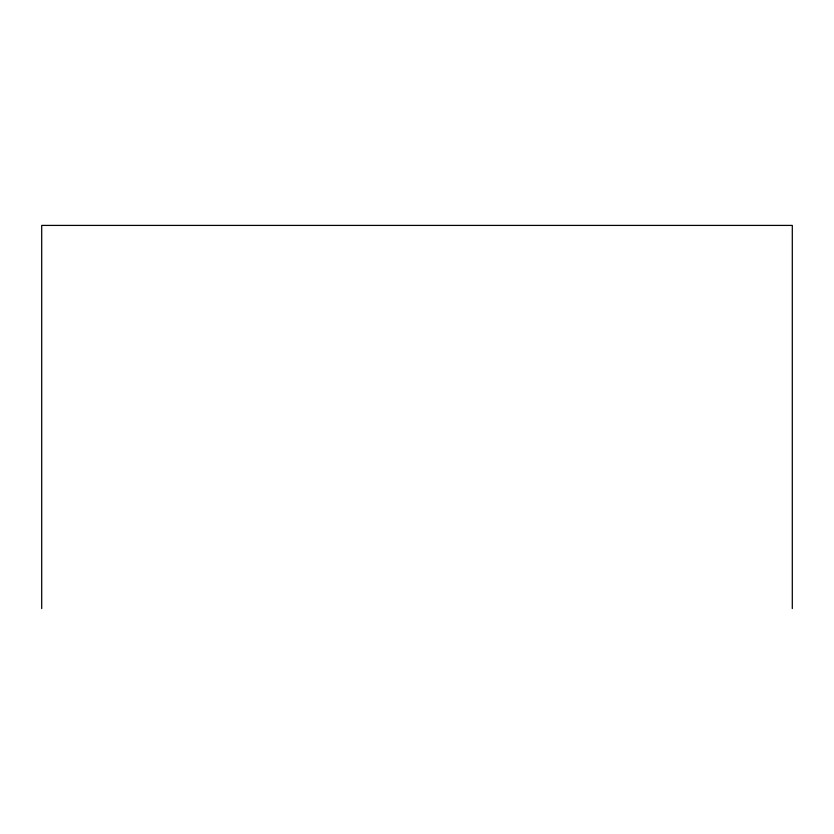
<?xml version="1.0" encoding="UTF-8"?>
<svg xmlns="http://www.w3.org/2000/svg" width="834" height="834" viewBox="0 0 834 834"><rect width="100%" height="100%" fill="white"/><g stroke="black" fill="none" stroke-linecap="round" stroke-linejoin="round"><path stroke-width="1.25" d="M792.3 608.591L792.3 225.409L41.7 225.409L41.7 608.591"/></g></svg>
